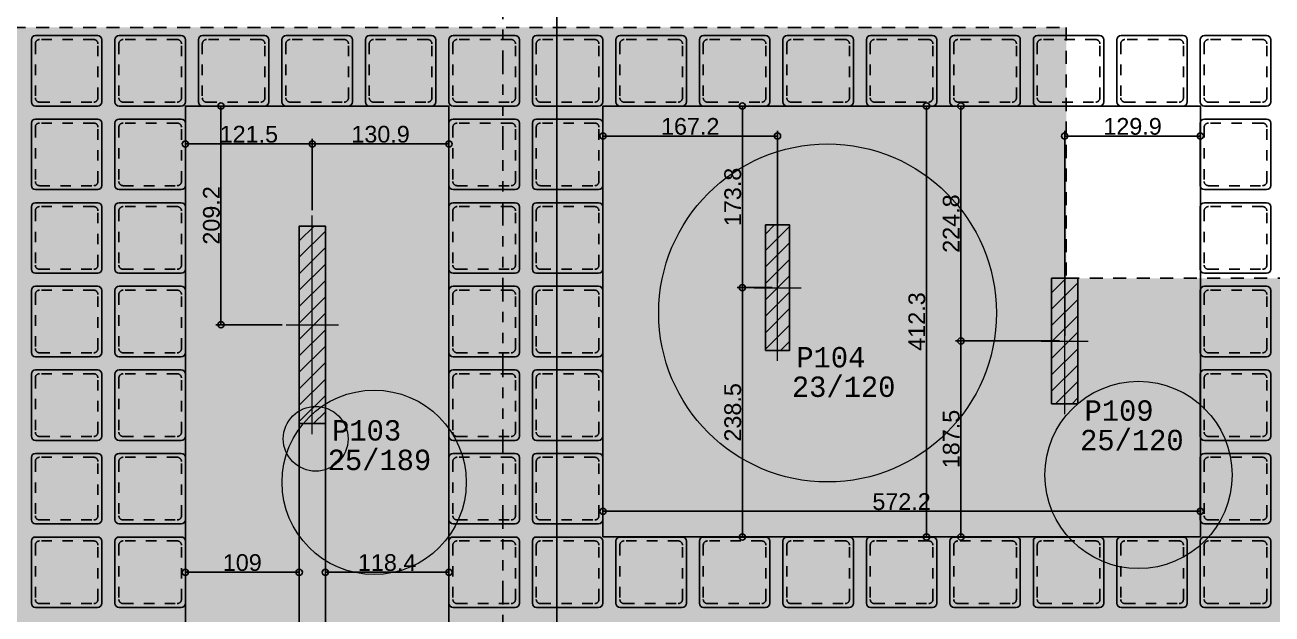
# Model space of a CAD drawing. Header units: millimetres. Extents: x -967 to 563, y -1588 to 506.
# Drawn here: x 53.28 to 65.23, y -241.55 to -235.92 of the extents above; entities that cross this region are included whole.
import ezdxf

# ---------------------------------------------------------------- set-up
doc = ezdxf.new("R2010")
doc.units = ezdxf.units.MM
for name, pattern in [('347-XXXX-ARQ-BASE-019-TÉRREO$0$HIDDEN2', [0.1875, 0.125, -0.0625]), ('CYPE_RAYAPUNTOPUNTO', [0.45, 0.225, -0.075, 0, -0.075, 0, -0.075]), ('DASHDOT', [1, 0.5, -0.25, 0, -0.25]), ('ESTILO_TQS_0001', [1, 0.7, -0.3])]:
    doc.linetypes.add(name, pattern=pattern)
for name, color, linetype in [('1', 5, 'Continuous'), ('12', 4, 'Continuous'), ('208', 13, 'Continuous'), ('251', 5, 'Continuous'), ('252', 153, 'ESTILO_TQS_0001'), ('3', 2, 'Continuous'), ('347-XXXX-ARQ-BASE-013-IMPLANTAÇÃO$0$_XREF-ARQ', 7, 'Continuous'), ('347-XXXX-ARQ-BASE-019-TÉRREO$0$AR-PRJ', 11, '347-XXXX-ARQ-BASE-019-TÉRREO$0$HIDDEN2'), ('9', 7, 'Continuous'), ('COTAS', 1, 'Continuous'), ('EIXOS', 8, 'DASHDOT')]:
    doc.layers.add(name, color=color, linetype=linetype)
doc.layers.add('PILAR_EIXOS', color=1, linetype='Continuous', lineweight=0)
doc.layers.add('PILAR_HACH', color=4, linetype='Continuous', lineweight=0)
doc.styles.add('ARIAL', font='arial.ttf')
doc.styles.add('TQS_LUCIDA_CONSOLE', font='lucon.TTF')
doc.dimstyles.new('AVILLA 100 2', dxfattribs={"dimtxt": 0.16, "dimasz": 0.06, "dimexe": 0.05, "dimexo": 0.05, "dimgap": 0.01, "dimtad": 3, "dimdec": 1, "dimlfac": 100, "dimzin": 9, "dimdsep": 46, "dimtxsty": 'ARIAL', "dimblk": 'ORIGIN', "dimcen": 1.5, "dimclrd": 10, "dimclre": 10, "dimclrt": 7, "dimadec": 0, "dimazin": 0, "dimtfac": 1, "dimtdec": 1, "dimtmove": 0, "dimatfit": 1, "dimfxl": 1, "dimarcsym": 0})
pattern_1 = [(45, (585.15059, -196.08026), (-0.07857724, 0.07857724), [])]

# ---------------------------------------------------------------- blocks, each defined once
blk = doc.blocks.new('ENCHIMENTO_PISO TERREO')
h = blk.add_hatch(color=9)
h.dxf.hatch_style = 1
h.paths.add_polyline_path([(27.7, 0.14), (27.7, 0.75), (31.15, 0.75), (31.15, 5.14), (24.8495, 5.14), (24.8495, 7.04), (12.06, 7.04), (12.06, 4.64), (4, 4.64), (4, 7.04), (-8.79, 7.04), (-8.7905, 5.14), (-15.09, 5.14), (-15.09, 0.75), (-11.64, 0.75), (-11.64, 0.17), (-11.64, -2.71), (-15.09, -2.71), (-15.09, -9.5), (-8.39, -9.5), (-8.39, -11), (1.35, -11), (1.35, -10.25), (14.71, -10.25), (14.71, -11), (24.45, -11), (24.45, -9.5), (31.15, -9.5), (31.15, -5.11), (27.7, -5.11)])
at = {"layer": '347-XXXX-ARQ-BASE-019-TÉRREO$0$AR-PRJ', "color": 9}
blk.add_lwpolyline([(-11.64, 0.17), (-11.64, 0.75), (-15.09, 0.75), (-15.09, 5.14), (-8.7905, 5.14), (-8.79, 7.04), (4, 7.04), (4, 4.64), (12.06, 4.64), (12.06, 7.04), (24.8495, 7.04)], dxfattribs=at)
blk = doc.blocks.new('_VAONER063700637000750007500')
at = {"layer": '251', "color": 8}
for p, q in [((-33.725, 29.725), (-33.725, -29.725)), ((29.725, 33.725), (-29.725, 33.725)), ((33.725, -29.725), (33.725, 29.725)), ((-29.725, -33.725), (29.725, -33.725))]:
    blk.add_line(p, q, dxfattribs=at)
for centre, start, end in [((-29.725, 29.725), 90, 180), ((29.725, 29.725), 0, 90), ((-29.725, -29.725), 180, 270), ((29.725, -29.725), 270, 0)]:
    blk.add_arc(centre, 4, start, end, dxfattribs=at)
at = {"layer": '252', "color": 8}
for p, q in [((-29.975, 25.975), (-29.975, -25.975)), ((25.975, 29.975), (-25.975, 29.975)), ((29.975, -25.975), (29.975, 25.975)), ((-25.975, -29.975), (25.975, -29.975))]:
    blk.add_line(p, q, dxfattribs=at)
for centre, start, end in [((-25.975, 25.975), 90, 180), ((25.975, 25.975), 0, 90), ((-25.975, -25.975), 180, 270), ((25.975, -25.975), 270, 0)]:
    blk.add_arc(centre, 4, start, end, dxfattribs=at)
blk = doc.blocks.new('NERVURADA TÉRREO 1 MODELO 2 (LO) R0')
at = {"layer": '208', "xscale": 0.01, "yscale": 0.01, "zscale": 0.01}
for p in [(725.857, -749.525), (726.657, -749.525), (727.456, -749.525), (728.256, -749.525), (729.055, -749.525), (729.855, -749.525), (730.654, -749.525), (731.454, -749.525), (732.253, -749.525), (733.053, -749.525), (733.852, -749.525), (734.652, -749.525), (735.451, -749.525), (736.251, -749.525), (737.05, -749.525), (725.857, -750.324), (726.657, -750.324), (729.855, -750.324), (730.654, -750.324), (737.05, -750.324), (725.857, -751.124), (726.657, -751.124), (729.855, -751.124), (730.654, -751.124), (737.05, -751.124), (725.857, -751.923), (726.657, -751.923), (729.855, -751.923), (730.654, -751.923), (737.05, -751.923), (725.857, -752.723), (726.657, -752.723), (729.855, -752.723), (730.654, -752.723), (737.05, -752.723), (725.857, -753.522), (726.657, -753.522), (729.855, -753.522), (730.654, -753.522), (737.05, -753.522), (725.857, -754.322), (726.657, -754.322), (729.855, -754.322), (730.654, -754.322), (731.454, -754.322), (732.253, -754.322), (733.053, -754.322), (733.852, -754.322), (734.652, -754.322), (735.451, -754.322), (736.251, -754.322), (737.05, -754.322)]:
    blk.add_blockref('_VAONER063700637000750007500', p, dxfattribs=at)
blk = doc.blocks.new('Eixos do pilar')
at = {"layer": 'PILAR_EIXOS'}
for p, q in [((0, -0.5), (0, 0.5)), ((-0.5, 0), (0.5, 0))]:
    blk.add_line(p, q, dxfattribs=at)
blk = doc.blocks.new('EIXOS DE OBRA TERREO1')
at = {"layer": 'EIXOS', "linetype": 'CYPE_RAYAPUNTOPUNTO'}
blk.add_line((730.0342, -130.4804), (730.0342, -190.271), dxfattribs=at)
blk = doc.blocks.new('_Origin')
at = {"color": 0, "linetype": 'ByBlock', "lineweight": -2}
blk.add_line((0, 0), (-1, 0), dxfattribs=at)
blk.add_circle((0, 0), 0.5, dxfattribs=at)
blk = doc.blocks.new('*D464')
at = {"layer": 'COTAS', "color": 10, "linetype": 'ByBlock', "lineweight": -2, "transparency": 16777216}
for p, q in [((836.169, -582.211), (836.169, -582.195)), ((836.229, -582.245), (837.324, -582.245)), ((837.384, -582.88), (837.384, -582.195))]:
    blk.add_line(p, q, dxfattribs=at)
at = {"layer": 'Defpoints', "color": 0, "linetype": 'ByBlock', "transparency": 16777216}
for p in [(836.169, -582.261), (837.384, -582.245), (837.384, -582.93)]:
    blk.add_point(p, dxfattribs=at)
at = {"layer": 'COTAS', "color": 10, "linetype": 'ByBlock', "lineweight": -2, "transparency": 16777216, "xscale": 0.06, "yscale": 0.06, "zscale": 0.06, "rotation": 180}
blk.add_blockref('_Origin', (836.169, -582.245), dxfattribs=at)
at = {"layer": 'COTAS', "color": 10, "linetype": 'ByBlock', "lineweight": -2, "transparency": 16777216, "xscale": 0.06, "yscale": 0.06, "zscale": 0.06}
blk.add_blockref('_Origin', (837.384, -582.245), dxfattribs=at)
at = {"layer": 'COTAS', "color": 7, "linetype": 'ByBlock', "transparency": 16777216, "insert": (836.777, -582.153), "char_height": 0.16, "attachment_point": 5, "style": 'ARIAL'}
blk.add_mtext('121.5', dxfattribs=at)
blk = doc.blocks.new('*D465')
at = {"layer": 'COTAS', "color": 10, "linetype": 'ByBlock', "lineweight": -2, "transparency": 16777216}
for p, q in [((837.384, -582.88), (837.384, -582.195)), ((837.444, -582.245), (838.633, -582.245))]:
    blk.add_line(p, q, dxfattribs=at)
at = {"layer": 'Defpoints', "color": 0, "linetype": 'ByBlock', "transparency": 16777216}
for p in [(838.693, -582.245), (838.693, -582.245), (837.384, -582.93)]:
    blk.add_point(p, dxfattribs=at)
at = {"layer": 'COTAS', "color": 10, "linetype": 'ByBlock', "lineweight": -2, "transparency": 16777216, "xscale": 0.06, "yscale": 0.06, "zscale": 0.06, "rotation": 180}
blk.add_blockref('_Origin', (837.384, -582.245), dxfattribs=at)
at = {"layer": 'COTAS', "color": 10, "linetype": 'ByBlock', "lineweight": -2, "transparency": 16777216, "xscale": 0.06, "yscale": 0.06, "zscale": 0.06}
blk.add_blockref('_Origin', (838.693, -582.245), dxfattribs=at)
at = {"layer": 'COTAS', "color": 7, "linetype": 'ByBlock', "transparency": 16777216, "insert": (838.038, -582.153), "char_height": 0.16, "attachment_point": 5, "style": 'ARIAL'}
blk.add_mtext('130.9', dxfattribs=at)
blk = doc.blocks.new('*D469')
at = {"layer": 'COTAS', "color": 10, "linetype": 'ByBlock', "lineweight": -2, "transparency": 16777216}
for p, q in [((836.581, -581.883), (836.46, -581.883)), ((836.51, -581.943), (836.51, -583.915)), ((837.097, -583.975), (836.46, -583.975))]:
    blk.add_line(p, q, dxfattribs=at)
at = {"layer": 'Defpoints', "color": 0, "linetype": 'ByBlock', "transparency": 16777216}
for p in [(836.631, -581.883), (836.51, -583.975), (837.147, -583.975)]:
    blk.add_point(p, dxfattribs=at)
at = {"layer": 'COTAS', "color": 10, "linetype": 'ByBlock', "lineweight": -2, "transparency": 16777216, "xscale": 0.06, "yscale": 0.06, "zscale": 0.06}
for p, rotation in [((836.51, -581.883), 90), ((836.51, -583.975), 270)]:
    blk.add_blockref('_Origin', p, dxfattribs=dict(at, rotation=rotation))
at = {"layer": 'COTAS', "color": 7, "linetype": 'ByBlock', "transparency": 16777216, "insert": (836.419, -582.929), "char_height": 0.16, "attachment_point": 5, "rotation": 90, "style": 'ARIAL'}
blk.add_mtext('209.2', dxfattribs=at)
blk = doc.blocks.new('*D470')
at = {"layer": 'COTAS', "color": 10, "linetype": 'ByBlock', "lineweight": -2, "transparency": 16777216}
blk.add_line((837.569, -586.343), (838.633, -586.343), dxfattribs=at)
at = {"layer": 'Defpoints', "color": 0, "linetype": 'ByBlock', "transparency": 16777216}
for p in [(837.509, -586.343), (838.693, -586.343), (838.693, -586.343)]:
    blk.add_point(p, dxfattribs=at)
at = {"layer": 'COTAS', "color": 10, "linetype": 'ByBlock', "lineweight": -2, "transparency": 16777216, "xscale": 0.06, "yscale": 0.06, "zscale": 0.06, "rotation": 180}
blk.add_blockref('_Origin', (837.509, -586.343), dxfattribs=at)
at = {"layer": 'COTAS', "color": 10, "linetype": 'ByBlock', "lineweight": -2, "transparency": 16777216, "xscale": 0.06, "yscale": 0.06, "zscale": 0.06}
blk.add_blockref('_Origin', (838.693, -586.343), dxfattribs=at)
at = {"layer": 'COTAS', "color": 7, "linetype": 'ByBlock', "transparency": 16777216, "insert": (838.101, -586.251), "char_height": 0.16, "attachment_point": 5, "style": 'ARIAL'}
blk.add_mtext('118.4', dxfattribs=at)
blk = doc.blocks.new('*D471')
at = {"layer": 'COTAS', "color": 10, "linetype": 'ByBlock', "lineweight": -2, "transparency": 16777216}
for p, q in [((840.227, -582.17), (841.779, -582.17)), ((841.839, -583.57), (841.839, -582.12))]:
    blk.add_line(p, q, dxfattribs=at)
at = {"layer": 'Defpoints', "color": 0, "linetype": 'ByBlock', "transparency": 16777216}
for p in [(840.167, -582.17), (841.839, -582.17), (841.839, -583.62)]:
    blk.add_point(p, dxfattribs=at)
at = {"layer": 'COTAS', "color": 10, "linetype": 'ByBlock', "lineweight": -2, "transparency": 16777216, "xscale": 0.06, "yscale": 0.06, "zscale": 0.06, "rotation": 180}
blk.add_blockref('_Origin', (840.167, -582.17), dxfattribs=at)
at = {"layer": 'COTAS', "color": 10, "linetype": 'ByBlock', "lineweight": -2, "transparency": 16777216, "xscale": 0.06, "yscale": 0.06, "zscale": 0.06}
blk.add_blockref('_Origin', (841.839, -582.17), dxfattribs=at)
at = {"layer": 'COTAS', "color": 7, "linetype": 'ByBlock', "transparency": 16777216, "insert": (841.003, -582.078), "char_height": 0.16, "attachment_point": 5, "style": 'ARIAL'}
blk.add_mtext('167.2', dxfattribs=at)
blk = doc.blocks.new('*D472')
at = {"layer": 'COTAS', "color": 10, "linetype": 'ByBlock', "lineweight": -2, "transparency": 16777216}
for p, q in [((844.589, -584.08), (844.589, -582.12)), ((844.649, -582.17), (845.828, -582.17))]:
    blk.add_line(p, q, dxfattribs=at)
at = {"layer": 'Defpoints', "color": 0, "linetype": 'ByBlock', "transparency": 16777216}
for p in [(845.888, -582.17), (845.888, -582.17), (844.589, -584.13)]:
    blk.add_point(p, dxfattribs=at)
at = {"layer": 'COTAS', "color": 10, "linetype": 'ByBlock', "lineweight": -2, "transparency": 16777216, "xscale": 0.06, "yscale": 0.06, "zscale": 0.06, "rotation": 180}
blk.add_blockref('_Origin', (844.589, -582.17), dxfattribs=at)
at = {"layer": 'COTAS', "color": 10, "linetype": 'ByBlock', "lineweight": -2, "transparency": 16777216, "xscale": 0.06, "yscale": 0.06, "zscale": 0.06}
blk.add_blockref('_Origin', (845.888, -582.17), dxfattribs=at)
at = {"layer": 'COTAS', "color": 7, "linetype": 'ByBlock', "transparency": 16777216, "insert": (845.239, -582.078), "char_height": 0.16, "attachment_point": 5, "style": 'ARIAL'}
blk.add_mtext('129.9', dxfattribs=at)
blk = doc.blocks.new('*D473')
at = {"layer": 'COTAS', "color": 10, "linetype": 'ByBlock', "lineweight": -2, "transparency": 16777216}
for p, q in [((841.503, -583.56), (841.503, -581.943)), ((841.789, -583.62), (841.453, -583.62))]:
    blk.add_line(p, q, dxfattribs=at)
at = {"layer": 'Defpoints', "color": 0, "linetype": 'ByBlock', "transparency": 16777216}
for p in [(841.503, -581.883), (841.503, -581.883), (841.839, -583.62)]:
    blk.add_point(p, dxfattribs=at)
at = {"layer": 'COTAS', "color": 10, "linetype": 'ByBlock', "lineweight": -2, "transparency": 16777216, "xscale": 0.06, "yscale": 0.06, "zscale": 0.06}
for p, rotation in [((841.503, -581.883), 90), ((841.503, -583.62), 270)]:
    blk.add_blockref('_Origin', p, dxfattribs=dict(at, rotation=rotation))
at = {"layer": 'COTAS', "color": 7, "linetype": 'ByBlock', "transparency": 16777216, "insert": (841.411, -582.752), "char_height": 0.16, "attachment_point": 5, "rotation": 90, "style": 'ARIAL'}
blk.add_mtext('173.8', dxfattribs=at)
blk = doc.blocks.new('*D474')
at = {"layer": 'COTAS', "color": 10, "linetype": 'ByBlock', "lineweight": -2, "transparency": 16777216}
for p, q in [((841.789, -583.62), (841.453, -583.62)), ((841.503, -583.68), (841.503, -585.945))]:
    blk.add_line(p, q, dxfattribs=at)
at = {"layer": 'Defpoints', "color": 0, "linetype": 'ByBlock', "transparency": 16777216}
for p in [(841.839, -583.62), (841.503, -586.005), (841.503, -586.005)]:
    blk.add_point(p, dxfattribs=at)
at = {"layer": 'COTAS', "color": 10, "linetype": 'ByBlock', "lineweight": -2, "transparency": 16777216, "xscale": 0.06, "yscale": 0.06, "zscale": 0.06}
for p, rotation in [((841.503, -583.62), 90), ((841.503, -586.005), 270)]:
    blk.add_blockref('_Origin', p, dxfattribs=dict(at, rotation=rotation))
at = {"layer": 'COTAS', "color": 7, "linetype": 'ByBlock', "transparency": 16777216, "insert": (841.411, -584.813), "char_height": 0.16, "attachment_point": 5, "rotation": 90, "style": 'ARIAL'}
blk.add_mtext('238.5', dxfattribs=at)
blk = doc.blocks.new('*D475')
at = {"layer": 'COTAS', "color": 10, "linetype": 'ByBlock', "lineweight": -2, "transparency": 16777216}
for p, q in [((844.539, -584.13), (843.545, -584.13)), ((843.595, -585.945), (843.595, -584.19)), ((843.777, -586.005), (843.545, -586.005))]:
    blk.add_line(p, q, dxfattribs=at)
at = {"layer": 'Defpoints', "color": 0, "linetype": 'ByBlock', "transparency": 16777216}
for p in [(843.595, -584.13), (844.589, -584.13), (843.827, -586.005)]:
    blk.add_point(p, dxfattribs=at)
at = {"layer": 'COTAS', "color": 10, "linetype": 'ByBlock', "lineweight": -2, "transparency": 16777216, "xscale": 0.06, "yscale": 0.06, "zscale": 0.06}
for p, rotation in [((843.595, -584.13), 90), ((843.595, -586.005), 270)]:
    blk.add_blockref('_Origin', p, dxfattribs=dict(at, rotation=rotation))
at = {"layer": 'COTAS', "color": 7, "linetype": 'ByBlock', "transparency": 16777216, "insert": (843.503, -585.068), "char_height": 0.16, "attachment_point": 5, "rotation": 90, "style": 'ARIAL'}
blk.add_mtext('187.5', dxfattribs=at)
blk = doc.blocks.new('*D476')
at = {"layer": 'COTAS', "color": 10, "linetype": 'ByBlock', "lineweight": -2, "transparency": 16777216}
for p, q in [((843.595, -584.07), (843.595, -581.943)), ((844.539, -584.13), (843.545, -584.13))]:
    blk.add_line(p, q, dxfattribs=at)
at = {"layer": 'Defpoints', "color": 0, "linetype": 'ByBlock', "transparency": 16777216}
for p in [(843.595, -581.883), (843.595, -581.883), (844.589, -584.13)]:
    blk.add_point(p, dxfattribs=at)
at = {"layer": 'COTAS', "color": 10, "linetype": 'ByBlock', "lineweight": -2, "transparency": 16777216, "xscale": 0.06, "yscale": 0.06, "zscale": 0.06}
for p, rotation in [((843.595, -581.883), 90), ((843.595, -584.13), 270)]:
    blk.add_blockref('_Origin', p, dxfattribs=dict(at, rotation=rotation))
at = {"layer": 'COTAS', "color": 7, "linetype": 'ByBlock', "transparency": 16777216, "insert": (843.503, -583.007), "char_height": 0.16, "attachment_point": 5, "rotation": 90, "style": 'ARIAL'}
blk.add_mtext('224.8', dxfattribs=at)
blk = doc.blocks.new('*D477')
at = {"layer": 'COTAS', "color": 10, "linetype": 'ByBlock', "lineweight": -2, "transparency": 16777216}
blk.add_line((843.266, -585.945), (843.266, -581.943), dxfattribs=at)
at = {"layer": 'Defpoints', "color": 0, "linetype": 'ByBlock', "transparency": 16777216}
for p in [(843.266, -581.883), (843.266, -581.883), (843.266, -586.005)]:
    blk.add_point(p, dxfattribs=at)
at = {"layer": 'COTAS', "color": 10, "linetype": 'ByBlock', "lineweight": -2, "transparency": 16777216, "xscale": 0.06, "yscale": 0.06, "zscale": 0.06}
for p, rotation in [((843.266, -581.883), 90), ((843.266, -586.005), 270)]:
    blk.add_blockref('_Origin', p, dxfattribs=dict(at, rotation=rotation))
at = {"layer": 'COTAS', "color": 7, "linetype": 'ByBlock', "transparency": 16777216, "insert": (843.174, -583.944), "char_height": 0.16, "attachment_point": 5, "rotation": 90, "style": 'ARIAL'}
blk.add_mtext('412.3', dxfattribs=at)
blk = doc.blocks.new('*D478')
at = {"layer": 'COTAS', "color": 10, "linetype": 'ByBlock', "lineweight": -2, "transparency": 16777216}
blk.add_line((840.227, -585.759), (845.828, -585.759), dxfattribs=at)
at = {"layer": 'Defpoints', "color": 0, "linetype": 'ByBlock', "transparency": 16777216}
for p in [(840.167, -585.759), (845.888, -585.759), (845.888, -585.759)]:
    blk.add_point(p, dxfattribs=at)
at = {"layer": 'COTAS', "color": 10, "linetype": 'ByBlock', "lineweight": -2, "transparency": 16777216, "xscale": 0.06, "yscale": 0.06, "zscale": 0.06, "rotation": 180}
blk.add_blockref('_Origin', (840.167, -585.759), dxfattribs=at)
at = {"layer": 'COTAS', "color": 10, "linetype": 'ByBlock', "lineweight": -2, "transparency": 16777216, "xscale": 0.06, "yscale": 0.06, "zscale": 0.06}
blk.add_blockref('_Origin', (845.888, -585.759), dxfattribs=at)
at = {"layer": 'COTAS', "color": 7, "linetype": 'ByBlock', "transparency": 16777216, "insert": (843.027, -585.668), "char_height": 0.16, "attachment_point": 5, "style": 'ARIAL'}
blk.add_mtext('572.2', dxfattribs=at)
blk = doc.blocks.new('*D784')
at = {"layer": 'COTAS', "color": 10, "linetype": 'ByBlock', "lineweight": -2, "transparency": 16777216}
blk.add_line((839.725, -613.67), (839.725, -567.37), dxfattribs=at)
at = {"layer": 'Defpoints', "color": 0, "linetype": 'ByBlock', "transparency": 16777216}
for p in [(839.725, -567.31), (839.725, -567.31), (839.725, -613.73)]:
    blk.add_point(p, dxfattribs=at)
at = {"layer": 'COTAS', "color": 10, "linetype": 'ByBlock', "lineweight": -2, "transparency": 16777216, "xscale": 0.06, "yscale": 0.06, "zscale": 0.06}
for p, rotation in [((839.725, -567.31), 90), ((839.725, -613.73), 270)]:
    blk.add_blockref('_Origin', p, dxfattribs=dict(at, rotation=rotation))
at = {"layer": 'COTAS', "color": 7, "linetype": 'ByBlock', "transparency": 16777216, "insert": (839.633, -590.52), "char_height": 0.16, "attachment_point": 5, "rotation": 90, "style": 'ARIAL'}
blk.add_mtext('4642', dxfattribs=at)
blk = doc.blocks.new('*D850')
at = {"layer": 'COTAS', "color": 10, "linetype": 'ByBlock', "lineweight": -2, "transparency": 16777216}
blk.add_line((837.199, -586.343), (836.229, -586.343), dxfattribs=at)
at = {"layer": 'Defpoints', "color": 0, "linetype": 'ByBlock', "transparency": 16777216}
for p in [(836.169, -586.343), (836.169, -586.343), (837.259, -586.343)]:
    blk.add_point(p, dxfattribs=at)
at = {"layer": 'COTAS', "color": 10, "linetype": 'ByBlock', "lineweight": -2, "transparency": 16777216, "xscale": 0.06, "yscale": 0.06, "zscale": 0.06, "rotation": 180}
blk.add_blockref('_Origin', (836.169, -586.343), dxfattribs=at)
at = {"layer": 'COTAS', "color": 10, "linetype": 'ByBlock', "lineweight": -2, "transparency": 16777216, "xscale": 0.06, "yscale": 0.06, "zscale": 0.06}
blk.add_blockref('_Origin', (837.259, -586.343), dxfattribs=at)
at = {"layer": 'COTAS', "color": 7, "linetype": 'ByBlock', "transparency": 16777216, "insert": (836.714, -586.251), "char_height": 0.16, "attachment_point": 5, "style": 'ARIAL'}
blk.add_mtext('109', dxfattribs=at)
blk = doc.blocks.new('COTAS TÉRREO (LO) R0')
at = {"layer": 'COTAS', "linetype": 'ByBlock'}
for base, p1, p2, picture, middle in [((839.7245, -567.3104), (839.7245, -613.7304), (839.7245, -567.3104), '*D784', (839.6329, -590.5204)), ((836.5103, -583.9752), (836.6315, -581.8829), (837.1473, -583.9752), '*D469', (836.4186, -582.929)), ((841.5029479076, -581.8828861131), (841.8392448016, -583.6203861132), (841.5029479076, -581.8828861131), '*D473', (841.4112016593, -582.7516361132)), ((843.2655160117, -581.8828861131), (843.2655160086, -586.0053861131), (843.2655160086, -581.8828861131), '*D477', (843.1737697634, -583.9441361131)), ((843.5947703352, -581.8828861131), (844.5892448017, -584.1303861132), (843.5947703352, -581.8828861131), '*D476', (843.5030786572, -583.0066361132)), ((841.5029, -586.0054), (841.8392, -583.6204), (841.5029, -586.0054), '*D474', (841.4112, -584.8129)), ((843.5948, -584.1304), (843.827, -586.0054), (844.5892, -584.1304), '*D475', (843.5031, -585.0679))]:
    dim = blk.add_linear_dim(base=base, p1=p1, p2=p2, angle=90, dimstyle='AVILLA 100 2', dxfattribs=at)
    dim.commit()
    dim.dimension.update_dxf_attribs({"geometry": picture, "text_midpoint": middle})
for base, p1, p2, picture, middle in [((837.3842, -582.2449), (836.1692, -582.2612), (837.3842, -582.9304), '*D464', (836.7767, -582.1532)), ((838.692744804, -582.24500498), (837.384244801, -582.930386113), (838.692744804, -582.24500498), '*D465', (838.038494803, -582.153258732)), ((841.8392448, -582.16952616), (840.16674481, -582.16952616), (841.8392448, -583.62038611), '*D471', (841.0029948, -582.07783449)), ((845.8882, -582.1695), (844.5892, -584.1304), (845.8882, -582.1695), '*D472', (845.2387, -582.0778)), ((845.8882448043, -585.7593730715), (840.1667448036, -585.7593730715), (845.8882448043, -585.7593730715), '*D478', (843.0274948039, -585.6676813935)), ((836.1692, -586.3426), (837.2592, -586.3426), (836.1692, -586.3426), '*D850', (836.7142, -586.2509)), ((838.692744804, -586.342636113), (837.509244801, -586.342636113), (838.692744804, -586.342636113), '*D470', (838.100994803, -586.250944435))]:
    dim = blk.add_linear_dim(base=base, p1=p1, p2=p2, dimstyle='AVILLA 100 2', dxfattribs=at)
    dim.commit()
    dim.dimension.update_dxf_attribs({"geometry": picture, "text_midpoint": middle})

msp = doc.modelspace()

# ---------------------------------------------------------------- hatches: boundary and pattern name
at = {"linetype": 'ByBlock'}
h = msp.add_hatch(dxfattribs=at)
h.set_pattern_fill('ANSI31', color=4, scale=0.035)
h.set_pattern_definition(pattern_1)
h.paths.add_polyline_path([(55.9107, -239.7319), (56.1607, -239.7319), (56.1607, -237.8419), (55.9107, -237.8419)])
h = msp.add_hatch(dxfattribs=at)
h.set_pattern_fill('ANSI31', color=4, scale=0.035)
h.set_pattern_definition(pattern_1)
h.paths.add_polyline_path([(60.3757, -239.0321), (60.6057, -239.0321), (60.6057, -237.8321), (60.3757, -237.8321)])
h = msp.add_hatch(dxfattribs=at)
h.set_pattern_fill('ANSI31', color=4, scale=0.035)
h.set_pattern_definition(pattern_1)
h.paths.add_polyline_path([(63.1157, -239.5421), (63.3657, -239.5421), (63.3657, -238.3421), (63.1157, -238.3421)])

# ---------------------------------------------------------------- linework, layer by layer
at = {"layer": '1'}
for points in [[(57.3442, -242.6644), (57.3442, -236.6946), (54.8207, -236.6946), (54.8207, -242.6521)], [(58.8182, -240.8171), (64.5397, -240.8171), (64.5397, -236.6946), (58.8182, -236.6946), (58.8182, -240.8171)], [(55.9107, -239.7319), (55.9107, -242.4421)], [(56.1607, -242.4421), (56.1607, -239.7319)]]:
    msp.add_lwpolyline(points, dxfattribs=at)
at = {"layer": '3'}
for points in [[(55.9107, -239.7319), (56.1607, -239.7319), (56.1607, -237.8419), (55.9107, -237.8419), (55.9107, -239.7319)], [(60.3757, -239.0321), (60.6057, -239.0321), (60.6057, -237.8321), (60.3757, -237.8321), (60.3757, -239.0321)], [(63.1157, -239.5421), (63.3657, -239.5421), (63.3657, -238.3421), (63.1157, -238.3421), (63.1157, -239.5421)]]:
    msp.add_lwpolyline(points, dxfattribs=at)
at = {"layer": 'PILAR_HACH', "color": 2}
for centre, radius in [((60.9697, -238.674), 1.6169), ((56.628, -240.294), 0.8819), ((63.9473, -240.2235), 0.8958)]:
    msp.add_circle(centre, radius, dxfattribs=at)
at = {"layer": 'PILAR_HACH', "color": 1}
msp.add_circle((56.0681, -239.8778), 0.3097, dxfattribs=at)

# ---------------------------------------------------------------- block references
at = {"color": 9, "linetype": 'ByBlock'}
msp.add_blockref('EIXOS DE OBRA TERREO1', (-672.1735, -86.8324), dxfattribs=at)
at = {"layer": '347-XXXX-ARQ-BASE-013-IMPLANTAÇÃO$0$_XREF-ARQ'}
msp.add_blockref('ENCHIMENTO_PISO TERREO', (59.2557, -242.9819), dxfattribs=at)
at = {"layer": 'COTAS', "color": 6, "linetype": 'ByBlock'}
msp.add_blockref('COTAS TÉRREO (LO) R0', (-781.3485, 345.1883), dxfattribs=at)
at = {"layer": 'COTAS', "color": 40, "linetype": 'ByBlock', "true_color": 0xf8d731}
msp.add_blockref('NERVURADA TÉRREO 1 MODELO 2 (LO) R0', (-672.1735, 513.1676), dxfattribs=at)
at = {"layer": 'PILAR_EIXOS'}
for p, xscale, yscale in [((56.0357, -238.7869), 0.5, 2.09), ((60.4907, -238.4321), 0.45, 1.4), ((63.2407, -238.9421), 0.45, 1.4)]:
    msp.add_blockref('Eixos do pilar', p, dxfattribs=dict(at, xscale=xscale, yscale=yscale))

# ---------------------------------------------------------------- texts
at = {"layer": '12', "linetype": 'Continuous', "style": 'TQS_LUCIDA_CONSOLE'}
for s, p in [('23/120', (60.6282, -239.477)), ('25/120', (63.3882, -239.987)), ('25/189', (56.1832, -240.1768))]:
    msp.add_text(s, height=0.195, dxfattribs=at).set_placement(p)
at = {"layer": '9', "linetype": 'Continuous', "style": 'TQS_LUCIDA_CONSOLE'}
for s, p in [('P104', (60.6707, -239.1946)), ('P109', (63.4307, -239.7046)), ('P103', (56.2257, -239.8944))]:
    msp.add_text(s, height=0.195, dxfattribs=at).set_placement(p)

doc.saveas('drawing.dxf')
